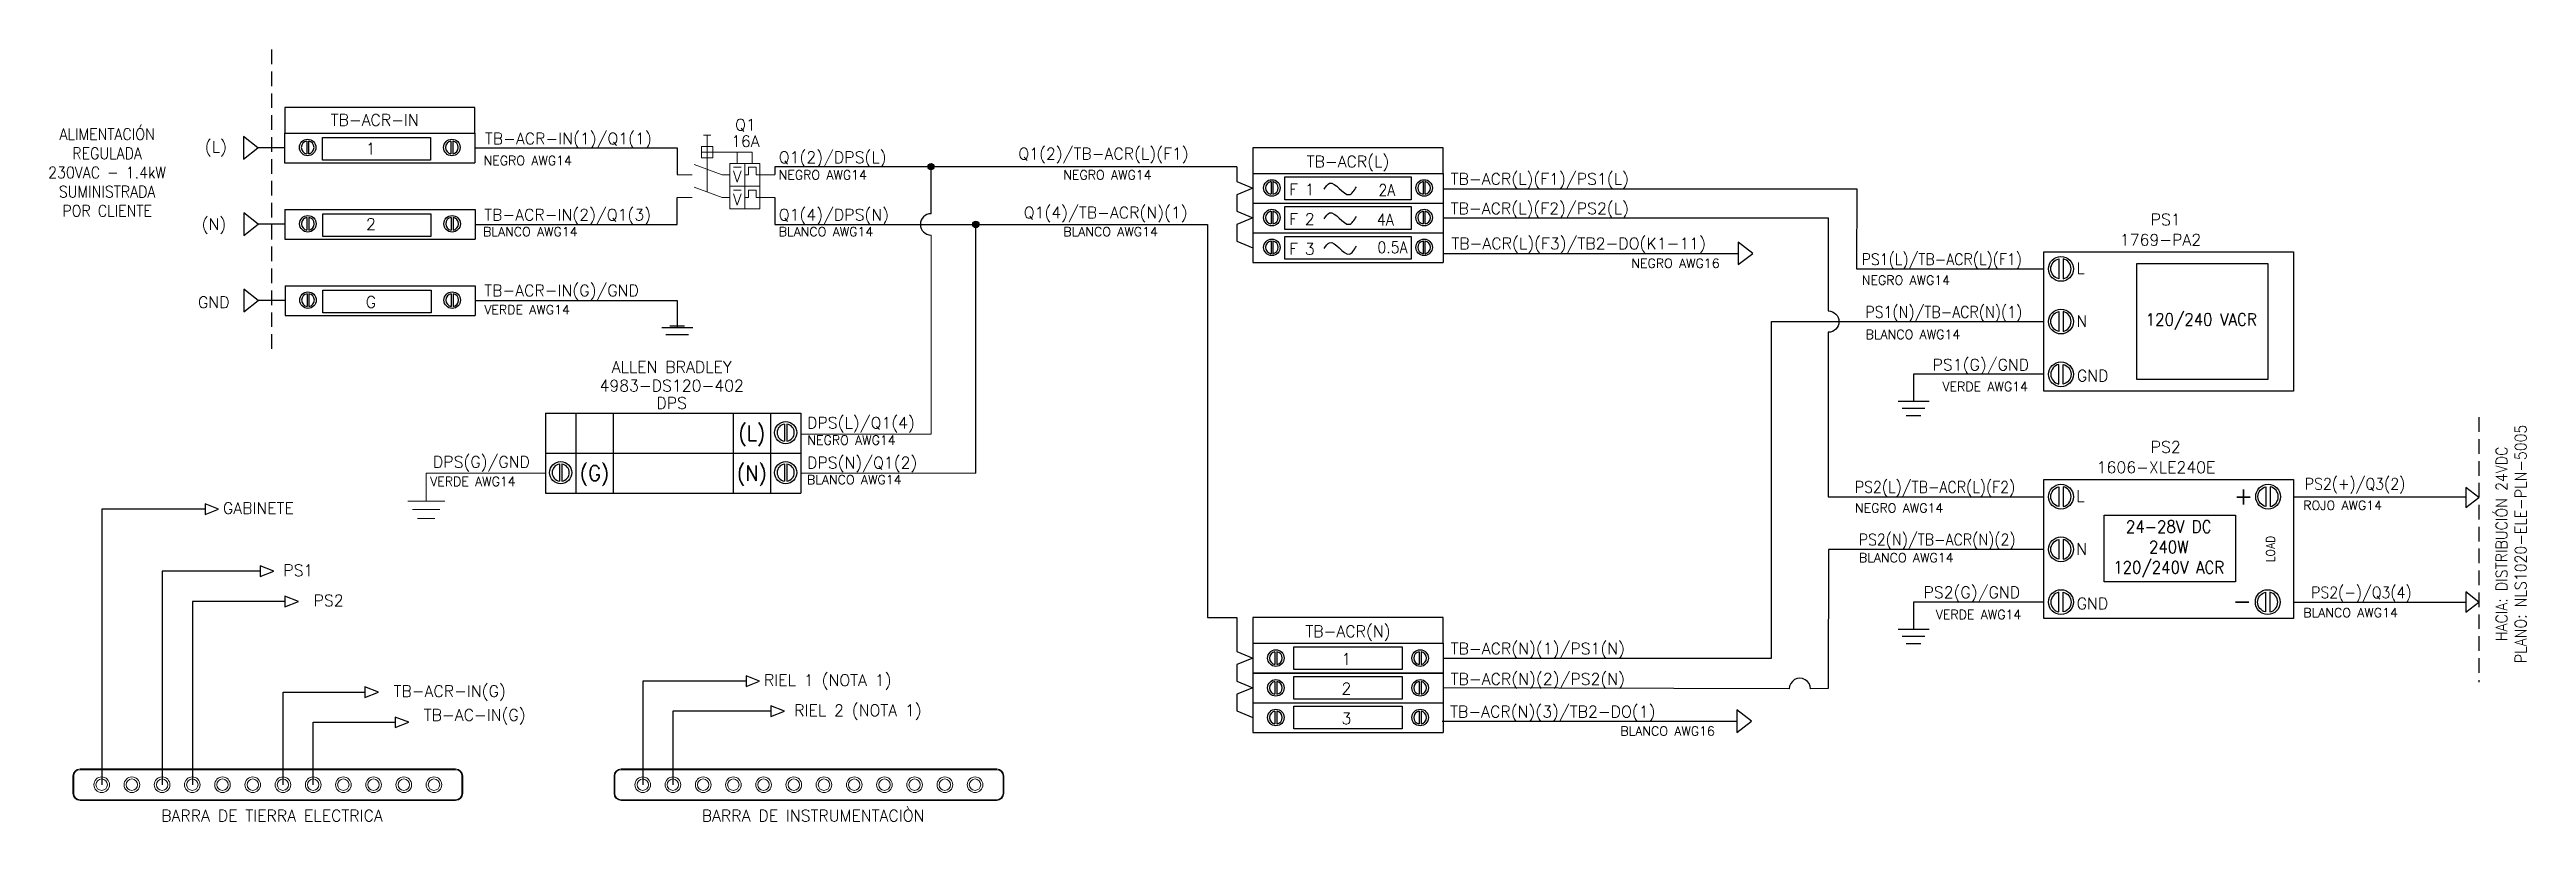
# Model space of a CAD drawing. Header units: millimetres. Extents: x 2426 to 4581, y 1661 to 2333.
import ezdxf
from ezdxf.enums import TextEntityAlignment as Align

# ---------------------------------------------------------------- set-up
doc = ezdxf.new("R2010")
doc.units = ezdxf.units.MM
doc.header["$LTSCALE"] = 0.4
doc.linetypes.add('Dashed', pattern=[2, 1, -1])
doc.linetypes.add('HIDDEN', pattern=[9.525, 6.35, -3.175])
doc.layers.get('0').update_dxf_attribs({"linetype": 'CONTINUOUS'})
for name, color, linetype, lineweight in [('EL-cables', 5, 'CONTINUOUS', 50), ('EL-componentes', 7, 'CONTINUOUS', 25), ('EL-Textos-Marquillas', 7, 'CONTINUOUS', 25), ('FO-Texto', 7, 'CONTINUOUS', 20), ('FO-Titulo', 7, 'CONTINUOUS', 40), ('TEXTOS', 7, 'CONTINUOUS', 25)]:
    doc.layers.add(name, color=color, linetype=linetype, lineweight=lineweight)
doc.styles.add('ROMANS', font='romans.shx', dxfattribs={"width": 0.9, "bigfont": '@extfont2.shx'})

# ---------------------------------------------------------------- blocks, each defined once
blk = doc.blocks.new('A$C72EE4031')
for p, q in [((-14.03, 0), (14.03, 0)), ((-14.03, 0), (-14.03, -4.38)), ((14.03, 0), (14.03, -4.38)), ((-10.78, -1.19), (-10.78, -3.07)), ((-10.5, -1.19), (-10.5, -3.07)), ((10.5, -1.19), (10.5, -3.07)), ((10.78, -1.19), (10.78, -3.07)), ((-14.03, -4.38), (14.03, -4.38))]:
    blk.add_line(p, q)
blk.add_lwpolyline([(-8.44, -0.64), (7.51, -0.64), (7.51, -4), (-8.44, -4)], close=True)
for centre in [(-10.64, -2.13), (10.64, -2.13)]:
    blk.add_circle(centre, 1.22)
for centre, start, end in [((-10.64, -2.13), 98.4296, 261.5704), ((-10.64, -2.13), 278.4296, 81.5704), ((10.64, -2.13), 98.4296, 261.5704), ((10.64, -2.13), 278.4296, 81.5704)]:
    blk.add_arc(centre, 0.941, start, end)
blk = doc.blocks.new('A$C77737B80')
at = {"linetype": 'Continuous', "lineweight": 25}
for p, q in [((-14.03, 0), (14.03, 0)), ((-14.03, 0), (-14.03, -4.38)), ((14.03, 0), (14.03, -4.38)), ((-11.36, -1.19), (-11.36, -3.07)), ((-11.09, -1.19), (-11.09, -3.07)), ((11.09, -1.19), (11.09, -3.07)), ((11.36, -1.19), (11.36, -3.07)), ((-14.03, -4.38), (14.03, -4.38))]:
    blk.add_line(p, q, dxfattribs=at)
blk.add_lwpolyline([(-9.34, -0.51), (9.34, -0.51), (9.34, -3.87), (-9.34, -3.87)], close=True, dxfattribs=at)
for centre in [(-11.23, -2.13), (11.23, -2.13)]:
    blk.add_circle(centre, 1.22, dxfattribs=at)
for centre, start, end in [((-11.23, -2.13), 98.4296, 261.5704), ((-11.23, -2.13), 278.4296, 81.5704), ((11.23, -2.13), 98.4296, 261.5704), ((11.23, -2.13), 278.4296, 81.5704)]:
    blk.add_arc(centre, 0.941, start, end, dxfattribs=at)
blk.add_spline([(-3.5, -2.31), (-2.73, -1.44), (0.18, -3.12), (1.23, -1.97)], degree=3, dxfattribs=at)
blk = doc.blocks.new('A$C5F34184E')
for p, q in [((-14.03, 0), (14.03, 0)), ((-14.03, 0), (-14.03, -4.38)), ((-10.78, -1.25), (-10.78, -3.12)), ((-10.5, -1.25), (-10.5, -3.12)), ((10.5, -1.25), (10.5, -3.12)), ((10.78, -1.25), (10.78, -3.12)), ((14.03, 0), (14.03, -4.38)), ((-14.03, -4.38), (14.03, -4.38))]:
    blk.add_line(p, q)
blk.add_lwpolyline([(-7.97, -0.51), (7.97, -0.51), (7.97, -3.87), (-7.97, -3.87)], close=True)
for centre in [(-10.64, -2.19), (10.64, -2.19)]:
    blk.add_circle(centre, 1.22)
for centre, start, end in [((-10.64, -2.19), 98.4296, 261.5704), ((-10.64, -2.19), 278.4296, 81.5704), ((10.64, -2.19), 98.4296, 261.5704), ((10.64, -2.19), 278.4296, 81.5704)]:
    blk.add_arc(centre, 0.941, start, end)
blk = doc.blocks.new('A$C2D3060C2')
at = {"linetype": 'Continuous', "lineweight": 20}
for p, q in [((-11.58, 1.96), (-14.16, 1.96)), ((-6.43, 1.96), (-11.27, 0.2)), ((-6.43, 1.96), (-5.15, 1.96)), ((-5.15, 1.96), (-5.15, 3.89)), ((-5.15, 3.89), (-2.57, 3.89)), ((-2.57, 3.89), (-5.15, 3.89)), ((-5.15, -3.89), (-5.15, 1.96)), ((-5.15, 0), (0, 0)), ((0, 0), (-5.15, 0)), ((-4.5, 1.32), (-3.86, 3.25)), ((-4.5, 0.67), (-3.22, 0.67)), ((-3.86, 3.25), (-3.22, 1.32)), ((-2.57, 3.89), (0, 3.89)), ((0, 3.89), (-2.57, 3.89)), ((-2.57, 3.89), (-2.57, -3.89)), ((-2.57, 1.96), (-1.93, 1.96)), ((-1.93, 1.96), (-1.93, 0.67)), ((-1.93, 0.67), (-0.64, 0.67)), ((-0.64, 0.67), (-0.64, 1.96)), ((-0.64, 1.96), (0, 1.96)), ((-0.03, 1.96), (2.54, 1.96)), ((0, 3.89), (0, -3.89)), ((-11.58, -1.96), (-14.16, -1.96)), ((-6.43, -1.96), (-11.27, -3.72)), ((-6.43, -1.96), (-5.15, -1.96)), ((-2.57, -3.89), (-5.15, -3.89)), ((-4.5, -2.6), (-3.86, -0.67)), ((-4.5, -3.25), (-3.22, -3.25)), ((-3.86, -0.67), (-3.22, -2.6)), ((-2.57, -1.96), (-1.93, -1.96)), ((0, -3.89), (-2.57, -3.89)), ((-1.93, -1.96), (-1.93, -3.25)), ((-1.93, -3.25), (-0.64, -3.25)), ((-0.64, -3.25), (-0.64, -1.96)), ((-0.64, -1.96), (0, -1.96)), ((0, -1.96), (2.57, -1.96)), ((-9.97, -4.86), (-9.97, -5.82)), ((-8.04, -4.86), (-9.97, -4.86)), ((-9.97, -5.82), (-9.97, -6.79)), ((-9.01, -5.82), (-9.97, -5.82)), ((-9.97, -6.79), (-8.04, -6.79)), ((-9.01, -5.82), (-8.04, -5.82)), ((-8.04, -6.79), (-8.04, -4.86)), ((-9.01, -8.72), (-9.65, -8.72)), ((-9.01, -8.72), (-8.37, -8.72))]:
    blk.add_line(p, q, dxfattribs=at)
at = {"linetype": 'Continuous', "lineweight": 20, "ltscale": 0.2}
for p, q in [((-9.01, 1.02), (-9.01, -8.72)), ((-3.86, -3.89), (-3.86, -5.82)), ((-1.29, -3.89), (-1.29, -5.82)), ((-1.29, -5.82), (-8.04, -5.82))]:
    blk.add_line(p, q, dxfattribs=at)
blk = doc.blocks.new('A$C66332D31')
at = {"color": 7, "linetype": 'Continuous', "lineweight": 20}
for p, q in [((-26.63, 0), (26.63, 0)), ((-27.63, -1), (-27.63, -3.46)), ((-27.53, -1), (-27.53, -3.46)), ((-26.63, -0.1), (26.63, -0.1)), ((27.53, -1), (27.53, -3.46)), ((27.63, -1), (27.63, -3.46)), ((26.63, -4.36), (-26.63, -4.36)), ((26.63, -4.46), (-26.63, -4.46))]:
    blk.add_line(p, q, dxfattribs=at)
for centre, radius in [((-23.56, -2.23), 1.11), ((-23.56, -2.23), 0.811), ((-19.28, -2.23), 1.11), ((-19.28, -2.23), 0.811), ((-14.99, -2.23), 1.11), ((-14.99, -2.23), 0.811), ((-10.71, -2.23), 1.11), ((-10.71, -2.23), 0.811), ((-6.43, -2.23), 1.11), ((-6.43, -2.23), 0.811), ((-2.14, -2.23), 1.11), ((-2.14, -2.23), 0.811), ((2.14, -2.23), 1.11), ((2.14, -2.23), 0.811), ((6.43, -2.23), 1.11), ((6.43, -2.23), 0.811), ((10.71, -2.23), 1.11), ((10.71, -2.23), 0.811), ((14.99, -2.23), 1.11), ((14.99, -2.23), 0.811), ((19.28, -2.23), 1.11), ((19.28, -2.23), 0.811), ((23.56, -2.23), 1.11), ((23.56, -2.23), 0.811)]:
    blk.add_circle(centre, radius, dxfattribs=at)
for centre, radius, start, end in [((-26.63, -1), 1, 90, 180), ((26.63, -1), 1, 0, 90), ((-26.63, -3.46), 1, 180, 270), ((-26.63, -1), 0.9, 90, 180), ((-26.63, -3.46), 0.9, 180, 270), ((26.63, -1), 0.9, 0, 90), ((26.63, -3.46), 1, 270, 0), ((26.63, -3.46), 0.9, 270, 0)]:
    blk.add_arc(centre, radius, start, end, dxfattribs=at)
blk = doc.blocks.new('A$C0A994D35')
at = {"color": 7, "linetype": 'Continuous', "lineweight": 25}
for p, q in [((-1.92, 0.75), (-1.92, -0.75)), ((0, 0), (-1.92, 0.75)), ((-1.92, -0.75), (0, 0))]:
    blk.add_line(p, q, dxfattribs=at)
blk = doc.blocks.new('A$C74B57875')
at = {"lineweight": 25}
for p, q in [((0, 51.7), (165.5, 51.7)), ((0, 51.7), (0, 25.8)), ((165.5, 51.7), (165.5, 25.8)), ((154.8, 44.6), (154.8, 33.6)), ((156.4, 44.6), (156.4, 33.6)), ((0, 25.8), (165.5, 25.8)), ((0, 25.8), (165.5, 25.8)), ((0, 25.8), (0, 0)), ((9, 18.8), (9, 7.7)), ((10.7, 18.8), (10.7, 7.7)), ((154.8, 18.8), (154.8, 7.7)), ((156.4, 18.8), (156.4, 7.7)), ((165.5, 25.8), (165.5, 0)), ((0, 0), (165.5, 0))]:
    blk.add_line(p, q, dxfattribs=at)
at = {"lineweight": 25, "ltscale": 0.1}
for points in [[(19.7, 51.7), (19.7, 0)], [(43.9, 51.7), (43.9, 0)], [(121.6, 51.7), (121.6, 0)], [(145.8, 51.7), (145.8, 0)]]:
    blk.add_lwpolyline(points, dxfattribs=at)
at = {"lineweight": 25}
for centre in [(155.6, 39.1), (9.9, 13.2), (155.6, 13.2)]:
    blk.add_circle(centre, 7.18, dxfattribs=at)
for centre, start, end in [((155.6, 39.1), 98.4296, 261.5704), ((155.6, 39.1), 278.4296, 81.5704), ((9.9, 13.2), 98.4296, 261.5704), ((9.9, 13.2), 278.4296, 81.5704), ((155.6, 13.2), 98.4296, 261.5704), ((155.6, 13.2), 278.4296, 81.5704)]:
    blk.add_arc(centre, 5.55, start, end, dxfattribs=at)
at = {"lineweight": 25, "style": 'ROMANS', "width": 0.9}
for s, p in [('(L)', (133.7, 38.7)), ('(G)', (31.8, 12.9)), ('(N)', (133.7, 12.9))]:
    blk.add_text(s, height=10, dxfattribs=at).set_placement(p, align=Align.MIDDLE_CENTER)

msp = doc.modelspace()

# ---------------------------------------------------------------- hatches: boundary and pattern name
at = {"layer": 'EL-cables', "lineweight": 25}
h = msp.add_hatch(color=7, dxfattribs=at)
h.dxf.hatch_style = 1
edge = h.paths.add_edge_path()
edge.add_arc((3192.8, 2230.7), 2.76, 0, 360)
h = msp.add_hatch(color=7, dxfattribs=at)
h.dxf.hatch_style = 1
edge = h.paths.add_edge_path()
edge.add_arc((3231.8, 2180.5), 2.76, 0, 360)

# ---------------------------------------------------------------- linework, layer by layer
at = {"color": 7, "linetype": 'Continuous', "lineweight": 18}
for p, q in [((2737.3, 1939.8), (2769.7, 1939.8)), ((2741.6, 1932.4), (2765.3, 1932.4)), ((2745.9, 1924.7), (2761, 1924.7))]:
    msp.add_line(p, q, dxfattribs=at)
msp.add_lwpolyline([(2753.5, 1939.8), (2753.5, 1964.2), (2857.2, 1964.2), (2857.2, 1964.2)], dxfattribs=at)
at = {"color": 7, "linetype": 'Continuous', "lineweight": 25}
for points in [[(2560.9, 1932.8), (2471, 1932.8), (2471, 1693)], [(2608.9, 1878.8), (2523.6, 1878.8), (2523.6, 1693)], [(2630.5, 1852.5), (2549.9, 1852.5), (2549.9, 1693)], [(2628.8, 1693), (2628.8, 1773.6), (2700.1, 1773.6)], [(3031.8, 1783.2), (2941.9, 1783.2), (2941.9, 1693)], [(2655.1, 1693), (2655.1, 1747.3), (2726.4, 1747.3)], [(3053.5, 1756.9), (2968.2, 1756.9), (2968.2, 1693)]]:
    msp.add_lwpolyline(points, dxfattribs=at)
at = {"layer": 'EL-cables', "color": 7, "lineweight": 25}
for p, q in [((2630.3, 2247.1), (2607, 2247.1)), ((3192.8, 2189.8), (3192.8, 2230.7)), ((2630.5, 2180.7), (2607.2, 2180.7)), ((2630.5, 2114.3), (2607.2, 2114.3))]:
    msp.add_line(p, q, dxfattribs=at)
at = {"layer": 'EL-cables', "color": 7, "lineweight": 18, "ltscale": 4}
msp.add_line((3079.6, 1964.2), (3231.8, 1964.2), dxfattribs=at)
at = {"layer": 'EL-cables', "color": 7, "lineweight": 25}
for points in [[(2594.3, 2237.2), (2607, 2247.1), (2594.3, 2257)], [(2594.6, 2170.8), (2607.2, 2180.7), (2594.6, 2190.6)], [(3895.3, 2145.5), (3908, 2155.3), (3895.3, 2165.2)], [(2594.6, 2104.4), (2607.2, 2114.3), (2594.6, 2124.1)], [(3894.1, 1738.5), (3906.8, 1748.4), (3894.1, 1758.3)]]:
    msp.add_lwpolyline(points, close=True, dxfattribs=at)
for points in [[(2795.8, 2247.1), (2971.8, 2247.1), (2971.9, 2223.8)], [(3192.8, 2230.7), (3056.9, 2230.7), (3056.9, 2223.8)], [(3458.9, 2230.7), (3458.9, 2217.7), (3472.9, 2211.9), (3458.9, 2206.2), (3458.9, 2191.9), (3472.9, 2186.1), (3458.9, 2180.4), (3458.9, 2166), (3472.9, 2160.2)], [(2795.9, 2180.5), (2971.9, 2180.5), (2971.9, 2203.8)], [(3056.9, 2203.8), (3056.9, 2180.5), (3230.4, 2180.5)], [(3638.4, 2211.4), (3998.5, 2211.4), (3998.4, 2141.8), (4161.3, 2141.8)], [(3161.6, 2180.5), (3161.6, 2180.5), (3182.4, 2180.5), (3182.4, 2180.5), (3433.4, 2180.5), (3433.4, 1838.4), (3458.9, 1838.4), (3458.9, 1809), (3472.9, 1803.1), (3458.9, 1797.5), (3458.9, 1783.1), (3472.9, 1777.3), (3458.9, 1771.7), (3458.9, 1757.3), (3472.9, 1751.5)], [(3639, 2155.3), (3895.3, 2155.3)], [(2796, 2114.3), (2971.9, 2114.3), (2971.9, 2114.3), (2971.9, 2090.8)], [(2965.5, 2092.3), (2978.1, 2092.3)], [(3638.4, 1803.1), (3924.3, 1803.1), (3924.3, 2096), (4161.3, 2096)], [(2958.4, 2090.8), (2985.4, 2090.8)], [(2961.9, 2084.7), (2981.7, 2084.7)], [(4161.3, 2050.1), (4047.9, 2050.1)], [(4047.9, 2050.1), (4047.9, 2050.1), (4047.9, 2026.7)], [(4034.4, 2026.7), (4061.5, 2026.7)], [(4038, 2020.5), (4057.8, 2020.5)], [(4041.6, 2014.3), (4054.2, 2014.3)], [(4378.6, 1943.5), (4528.7, 1943.5), (4528.7, 1943.5)], [(4161.3, 1897.8), (3973.9, 1897.8), (3973.6, 1776.6), (3958.3, 1776.4)], [(4161.3, 1851.8), (4047.9, 1851.8), (4047.9, 1851.8), (4047.9, 1828.4)], [(4378.6, 1851.9), (4395.6, 1851.9), (4395.6, 1851.9), (4528.7, 1851.9)], [(4034.4, 1828.4), (4061.5, 1828.4)], [(4038, 1822.2), (4057.8, 1822.2)], [(4041.6, 1816), (4054.2, 1816)], [(3939.7, 1776.4), (3638.4, 1777.3)], [(3637.8, 1748.4), (3894.1, 1748.4)]]:
    msp.add_lwpolyline(points, dxfattribs=at)
msp.add_lwpolyline([(3638.4, 2186.1), (3973.7, 2186.1), (3973.7, 2105.2, -1), (3973.7, 2086.7), (3973.7, 1943.6), (4161.3, 1943.6)], format="xyb", dxfattribs=at)
at = {"layer": 'EL-cables', "color": 7, "lineweight": 18}
msp.add_lwpolyline([(3079.6, 1998.1), (3192.8, 1998.1), (3192.8, 2171.2)], dxfattribs=at)
at = {"layer": 'EL-cables', "color": 7, "lineweight": 25}
for centre in [(3192.8, 2230.7), (3231.8, 2180.5)]:
    msp.add_circle(centre, 2.76, dxfattribs=at)
for centre, start, end in [((3192.8, 2180.5), 90, 270), ((3949, 1776.4), 359.8415, 179.9999)]:
    msp.add_arc(centre, 9.26, start, end, dxfattribs=at)
at = {"layer": 'EL-componentes'}
for p, q in [((3458.9, 2230.7), (3192.8, 2230.7)), ((3231.8, 1964.2), (3231.8, 2180.5))]:
    msp.add_line(p, q, dxfattribs=at)
at = {"layer": 'EL-componentes', "color": 7, "linetype": 'HIDDEN', "lineweight": 25, "ltscale": 5}
for points in [[(2618.9, 2332.6), (2618.9, 2067.2)], [(4540, 2012.7), (4540, 1782.2)]]:
    msp.add_lwpolyline(points, dxfattribs=at)
at = {"layer": 'EL-componentes', "color": 7, "linetype": 'Continuous', "lineweight": 25}
for points in [[(2630.3, 2260), (2795.8, 2260), (2795.8, 2282.3), (2630.3, 2282.3)], [(3472.9, 2224.8), (3638.4, 2224.8), (3638.4, 2247.1), (3472.9, 2247.1)], [(4161.3, 2156.6), (4378.6, 2156.6), (4378.6, 2035.4), (4161.3, 2035.4)], [(4242.2, 2146.6), (4356.4, 2146.6), (4356.4, 2045.6), (4242.2, 2045.6)], [(4161.3, 1958.7), (4378.6, 1958.7), (4378.6, 1837.5), (4161.3, 1837.5)], [(4213.9, 1927.6), (4328.1, 1927.6), (4328.1, 1869.5), (4213.9, 1869.5)], [(3472.9, 1816.1), (3638.4, 1816.1), (3638.4, 1838.4), (3472.9, 1838.4)]]:
    msp.add_lwpolyline(points, close=True, dxfattribs=at)
for points in [[(4174.3, 2150.5), (4174.3, 2133.2, -0.803639)], [(4178.1, 2150.5), (4178.1, 2133.2, 0.803639)], [(4174.3, 2104.6), (4174.3, 2087.4, -0.803639)], [(4178.1, 2104.6), (4178.1, 2087.4, 0.803639)], [(4174.3, 2041.5), (4174.3, 2058.7, 0.803639)], [(4178.1, 2058.7, -0.803639), (4178.1, 2041.5)], [(4174.3, 1935, -0.803639), (4174.3, 1952.3)], [(4178.1, 1952.3), (4178.1, 1935, 0.803639)], [(4354.6, 1935, -0.803639), (4354.6, 1952.3)], [(4358.4, 1935, 0.803639), (4358.4, 1952.3)], [(4174.3, 1889.2, -0.803639), (4174.3, 1906.4)], [(4178.1, 1889.2, 0.803639), (4178.1, 1906.4)], [(4174.3, 1843.3), (4174.3, 1860.5, 0.803639)], [(4178.1, 1860.5, -0.803639), (4178.1, 1843.3)], [(4354.3, 1860.5), (4354.3, 1843.3, -0.803639)], [(4358, 1860.5), (4358, 1843.3, 0.803639)]]:
    msp.add_lwpolyline(points, format="xyb", close=True, dxfattribs=at)
at = {"layer": 'EL-componentes', "color": 7, "linetype": 'Dashed', "lineweight": 25, "ltscale": 111}
for points in [[(4528.7, 1934.1), (4540, 1942.9), (4528.7, 1951.7)], [(4528.7, 1843.1), (4540, 1851.9), (4528.7, 1860.7)]]:
    msp.add_lwpolyline(points, close=True, dxfattribs=at)
at = {"layer": 'EL-componentes', "color": 7, "linetype": 'Continuous', "lineweight": 25}
for centre in [(4176.2, 2141.8), (4176.2, 2096), (4176.2, 2096), (4176.2, 2050.1), (4176.2, 1943.6), (4356.5, 1943.6), (4176.2, 1897.8), (4176.2, 1897.8), (4176.2, 1851.9), (4356.2, 1851.9), (4356.2, 1851.9)]:
    msp.add_circle(centre, 10.8, dxfattribs=at)

# ---------------------------------------------------------------- block references
at = {"color": 7, "linetype": 'Continuous', "lineweight": 25, "ltscale": 0.1, "xscale": 6.137803409921976, "yscale": 6.137803409921976, "zscale": 6.137803409921976}
for name, p in [('A$C0A994D35', (2572.7, 1932.8)), ('A$C0A994D35', (2620.7, 1878.8)), ('A$C0A994D35', (2642.3, 1852.5)), ('A$C0A994D35', (2711.9, 1773.6)), ('A$C0A994D35', (3043.6, 1783.2)), ('A$C0A994D35', (2738.2, 1747.3)), ('A$C0A994D35', (3065.2, 1756.9)), ('A$C66332D31', (2615.6, 1706.7)), ('A$C66332D31', (3086.5, 1706.7))]:
    msp.add_blockref(name, p, dxfattribs=at)
at = {"layer": 'EL-componentes', "color": 7, "linetype": 'Continuous', "lineweight": 25, "xscale": 5.899068000000001, "yscale": 5.899068000000001, "zscale": 5.899068000000001}
for name, p in [('A$C72EE4031', (2713, 2260)), ('A$C77737B80', (3555.7, 2224.8)), ('A$C77737B80', (3555.7, 2199)), ('A$C72EE4031', (2713.2, 2193.6)), ('A$C77737B80', (3555.7, 2173.1)), ('A$C72EE4031', (2713.3, 2127.2))]:
    msp.add_blockref(name, p, dxfattribs=at)
at = {"layer": 'EL-componentes', "color": 7, "linetype": 'Continuous', "lineweight": 25, "xscale": -5.083165997489474, "yscale": 5.083165997489474, "zscale": 5.083165997489474, "rotation": 180}
msp.add_blockref('A$C2D3060C2', (3043.8, 2213.8), dxfattribs=at)
at = {"layer": 'EL-componentes', "color": 7, "lineweight": 18, "ltscale": 0.1, "xscale": 1.343800900590314, "yscale": 1.343800900590314, "zscale": 1.343800900590314}
msp.add_blockref('A$C74B57875', (2857.2, 1946.8), dxfattribs=at)
at = {"layer": 'EL-componentes', "color": 7, "lineweight": 25, "ltscale": 0.1, "xscale": 5.899068000000001, "yscale": 5.899068000000001, "zscale": 5.899068000000001}
for p in [(3555.7, 1816.1), (3555.7, 1790.2), (3555.7, 1764.4)]:
    msp.add_blockref('A$C5F34184E', p, dxfattribs=at)

# ---------------------------------------------------------------- texts
at = {"layer": 'EL-componentes', "color": 7, "linetype": 'Continuous', "lineweight": 25, "char_height": 10.618, "attachment_point": 5, "style": 'ROMANS'}
for s, insert, width in [('\\pxqc,t5,18;120/240 VACR', (4298.3, 2096), 118.138), ('\\pxqc,t5,18;24-28V DC\\P\\pq*;240W\\P120/240V ACR', (4270, 1898.1), 110.904)]:
    msp.add_mtext(s, dxfattribs=dict(at, insert=insert, width=width))
at = {"layer": 'EL-componentes', "color": 7, "linetype": 'Continuous', "lineweight": 25, "insert": (4358.6, 1898.1), "char_height": 7.59, "width": 31.322, "attachment_point": 5, "rotation": 90, "style": 'ROMANS'}
msp.add_mtext('LOAD', dxfattribs=at)
at = {"layer": 'EL-Textos-Marquillas', "color": 7, "lineweight": 18, "style": 'ROMANS'}
for s, height, p in [('DPS(L)/Q1(4)', 10, (3084.9, 2002.9)), ('DPS(G)/GND', 10, (2759.3, 1968.9)), ('DPS(N)/Q1(2)', 10, (3084.9, 1968.2)), ('VERDE AWG14', 8, (2756.9, 1952.9))]:
    msp.add_text(s, height=height, dxfattribs=at).set_placement(p)
at = {"layer": 'FO-Texto', "color": 7, "linetype": 'Continuous', "lineweight": 25, "style": 'ROMANS'}
for s, p in [('TB-ACR-IN', (2708.6, 2266.4)), ('1', (2705.2, 2241.4)), ('2', (2705.3, 2175.7)), ('G', (2705.3, 2108))]:
    msp.add_text(s, height=10, dxfattribs=at).set_placement(p, align=Align.CENTER)
for s, p in [('Q1', (3031.3, 2267.2)), ('16A', (3031.2, 2252.9)), ('BARRA DE TIERRA ELECTRICA', (2619.2, 1666.1)), ('BARRA DE INSTRUMENTACIÒN', (3090.1, 1666.1))]:
    msp.add_text(s, height=10, dxfattribs=at).set_placement(p, align=Align.MIDDLE_CENTER)
at = {"layer": 'FO-Texto', "color": 7, "lineweight": 25, "style": 'ROMANS'}
for s, p in [('(L)', (2570.4, 2248)), ('(N)', (2568.7, 2180.7)), ('GND', (2568.5, 2112.8))]:
    msp.add_text(s, height=10, dxfattribs=at).set_placement(p, align=Align.MIDDLE_CENTER)
at = {"layer": 'FO-Texto', "color": 7, "linetype": 'Continuous', "lineweight": 25, "style": 'ROMANS'}
for s, height, p in [('TB-ACR-IN(1)/Q1(1)', 10, (2804.5, 2250.2)), ('Q1(2)/DPS(L)', 10, (3060.3, 2233.9)), ('NEGRO AWG14', 8, (2803.4, 2232.1)), ('NEGRO AWG14', 8, (3060.2, 2219.6)), ('NEGRO AWG14', 8, (3307.9, 2219.6)), ('BLANCO AWG14', 8, (2802.9, 2170.2)), ('TB-ACR-IN(2)/Q1(3)', 10, (2803.9, 2183.9)), ('Q1(4)/DPS(N)', 10, (3060.3, 2183.9)), ('BLANCO AWG14', 8, (3060.2, 2170.2)), ('BLANCO AWG14', 8, (3307.9, 2170.2)), ('TB-ACR(L)(F3)/TB2-DO(K1-11)', 10, (3645.7, 2158.9)), ('NEGRO AWG16', 8, (3802.3, 2142.7)), ('NEGRO AWG14', 8, (4002.9, 2128)), ('L', 10, (4189.7, 2137.4)), ('TB-ACR-IN(G)/GND', 10, (2803.9, 2118)), ('VERDE AWG14', 8, (2804, 2102.3)), ('N', 10, (4189.7, 2091.3)), ('BLANCO AWG14', 8, (4006.2, 2080.8)), ('GND', 10, (4190.1, 2043.9)), ('VERDE AWG14', 8, (4073.1, 2035.4)), ('NEGRO AWG14', 8, (3085.2, 1988.8)), ('BLANCO AWG14', 8, (3084.8, 1954.4)), ('L', 10, (4189.5, 1939.2)), ('+', 15, (4326.8, 1936.9)), ('GABINETE', 10, (2576.5, 1928.6)), ('NEGRO AWG14', 8, (3997, 1929.8)), ('N', 10, (4189.5, 1893.1)), ('PS1', 10, (2629.1, 1874.6)), ('BLANCO AWG14', 8, (4000.4, 1886.5)), ('PS2', 10, (2655.4, 1848.3)), ('GND', 10, (4189.9, 1845.7)), ('VERDE AWG14', 8, (4067.3, 1837.1)), ('-', 15, (4325.6, 1845.5)), ('RIEL 1 (NOTA 1)', 10, (3047.4, 1779)), ('TB-ACR-IN(G)', 10, (2725, 1769.4)), ('TB-AC-IN(G)', 10, (2751.3, 1748.7)), ('RIEL 2 (NOTA 1)', 10, (3073.7, 1752.7)), ('TB-ACR(N)(3)/TB2-DO(1)', 10, (3644.6, 1751.6)), ('BLANCO AWG16', 8, (3792.7, 1735.7))]:
    msp.add_text(s, height=height, dxfattribs=at).set_placement(p)
at = {"layer": 'FO-Texto', "color": 7, "lineweight": 25, "style": 'ROMANS'}
for s, height, p in [('Q1(2)/TB-ACR(L)(F1)', 10, (3268.8, 2237)), ('TB-ACR(L)(F1)/PS1(L)', 10, (3645.1, 2215.1)), ('TB-ACR(L)(F2)/PS2(L)', 10, (3645.1, 2189.4)), ('Q1(4)/TB-ACR(N)(1)', 10, (3273.5, 2185.8)), ('PS1', 10, (4254.3, 2179.8)), ('1769-PA2', 10, (4227.5, 2162.1)), ('PS1(G)/GND', 10, (4064.5, 2053.4)), ('PS2', 10, (4254.3, 1981.9)), ('1606-XLE240E', 10, (4207.3, 1964.2)), ('ROJO AWG14', 8, (4387.1, 1932.1)), ('PS2(G)/GND', 10, (4056.6, 1855.4)), ('BLANCO AWG14', 8, (4387.1, 1838.7)), ('TB-ACR(N)(1)/PS1(N)', 10, (3645.1, 1806.5)), ('TB-ACR(N)(2)/PS2(N)', 10, (3645.1, 1780))]:
    msp.add_text(s, height=height, dxfattribs=at).set_placement(p)
msp.add_text('TB-ACR(L)', height=10, dxfattribs=at).set_placement((3555.7, 2230.2), align=Align.CENTER)
at = {"layer": 'FO-Texto', "color": 7, "lineweight": 25, "style": 'ROMANS', "width": 0.9}
for s, p in [('PS1(L)/TB-ACR(L)(F1)', (4002.7, 2145.2)), ('PS1(N)/TB-ACR(N)(1)', (4006, 2099.3)), ('PS2(L)/TB-ACR(L)(F2)', (3996.8, 1947)), ('PS2(+)/Q3(2)', (4388.4, 1949.8)), ('PS2(N)/TB-ACR(N)(2)', (4000.2, 1901.3)), ('PS2(-)/Q3(4)', (4393.9, 1855.3))]:
    msp.add_text(s, height=10, dxfattribs=at).set_placement(p)
at = {"layer": 'FO-Texto', "color": 7, "lineweight": 25, "insert": (2335.8, 2264), "char_height": 10, "width": 279.849, "attachment_point": 1, "style": 'ROMANS'}
msp.add_mtext('\\pxqc;ALIMENTACIÓN\\PREGULADA\\P230VAC - 1.4kW\\PSUMINISTRADA\\PPOR CLIENTE', dxfattribs=at)
at = {"layer": 'FO-Texto', "color": 7, "lineweight": 25, "insert": (4554.7, 1784.3), "char_height": 10, "width": 236.398, "attachment_point": 1, "rotation": 90, "style": 'ROMANS'}
msp.add_mtext('\\pxqc;HACIA: DISTRIBUCIÓN 24VDC\\PPLANO: NLS1020-ELE-PLN-5005 ', dxfattribs=at)
at = {"layer": 'FO-Titulo', "color": 7, "linetype": 'Continuous', "lineweight": 25, "style": 'ROMANS'}
for s, p in [('F', (3504.4, 2205.9)), ('1', (3518.1, 2205.9)), ('F', (3504.4, 2180.1)), ('2', (3518.1, 2180.1)), ('F', (3504.4, 2154.2)), ('3', (3518.1, 2154.2))]:
    msp.add_text(s, height=10, dxfattribs=at).set_placement(p)
at = {"layer": 'FO-Titulo', "color": 7, "linetype": 'Continuous', "lineweight": 25, "style": 'ROMANS', "width": 0.9}
for s, p in [('2A', (3582.2, 2205.4)), ('4A', (3580.9, 2179.6)), ('0.5A', (3581.3, 2155.5))]:
    msp.add_text(s, height=10, dxfattribs=at).set_placement(p)
at = {"layer": 'FO-Titulo', "color": 7, "linetype": 'Continuous', "lineweight": 25, "style": 'ROMANS'}
for s, p in [('TB-ACR(N)', (3555.7, 1821.5)), ('1', (3554.3, 1797.4)), ('2', (3554.3, 1771.6)), ('3', (3554.3, 1745.7))]:
    msp.add_text(s, height=10, dxfattribs=at).set_placement(p, align=Align.CENTER)
at = {"layer": 'TEXTOS', "color": 7, "lineweight": 18, "style": 'ROMANS'}
for s, p in [('ALLEN BRADLEY', (2967.1, 2056.4)), ('4983-DS120-402', (2967.1, 2040.2)), ('DPS', (2967.1, 2025.1))]:
    msp.add_text(s, height=10, dxfattribs=at).set_placement(p, align=Align.MIDDLE_CENTER)

doc.saveas('drawing.dxf')
